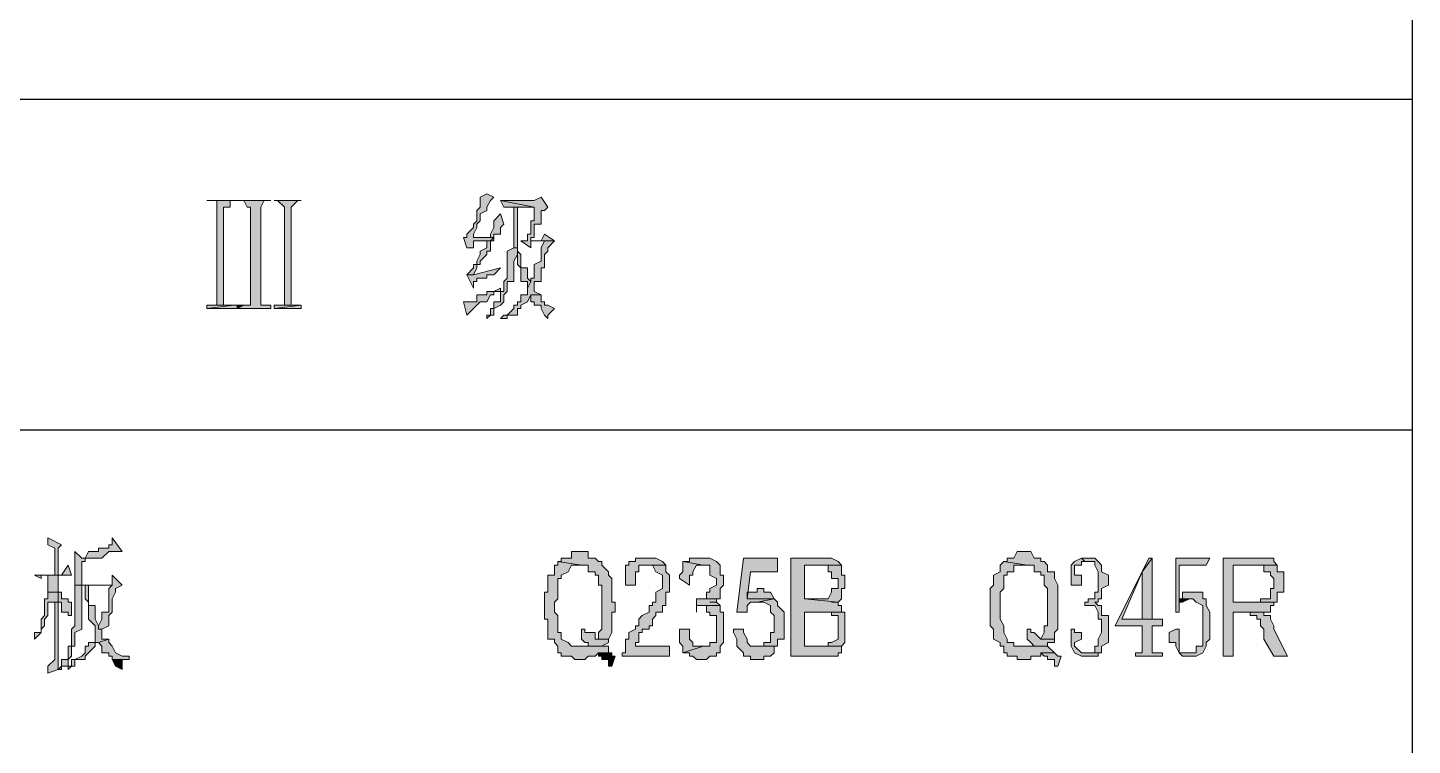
# Model space of a CAD drawing. Header units: millimetres. Extents: x 20 to 821, y 1 to 1134.
# Drawn here: x 747.4 to 821.2, y 866.2 to 904.5 of the extents above; entities that cross this region are included whole.
import ezdxf

# ---------------------------------------------------------------- set-up
doc = ezdxf.new("R2010")
doc.units = ezdxf.units.MM
doc.layers.add('1', color=7, linetype='Continuous')

msp = doc.modelspace()

# ---------------------------------------------------------------- hatches: boundary and pattern name
h = msp.add_hatch(color=0)
h.dxf.hatch_style = 2
h.paths.add_polyline_path([(758.52, 895.281732), (756.9, 895.281732), (757.08, 895.281732), (757.44, 895.281732), (757.44, 894.921732), (757.44, 889.701732), (757.08, 889.701732), (758.34, 889.701732), (758.16, 889.701732), (757.8, 889.701732), (757.8, 889.881732), (757.8, 894.921732), (758.16, 894.921732), (758.16, 895.281732), (758.34, 895.281732)])
h = msp.add_hatch(color=0)
h.dxf.hatch_style = 2
h.paths.add_polyline_path([(760.32, 895.281732), (758.52, 895.281732), (758.88, 895.281732), (759.06, 894.921732), (759.24, 894.921732), (759.24, 894.741732), (759.24, 889.701732), (759.06, 889.701732), (758.88, 889.701732), (758.52, 889.521732), (760.32, 889.521732), (760.32, 889.701732), (759.78, 889.701732), (759.78, 889.881732), (759.78, 894.741732), (759.78, 894.921732), (759.96, 895.281732)])
h = msp.add_hatch(color=0)
h.dxf.hatch_style = 2
h.paths.add_polyline_path([(761.94, 895.281732), (760.5, 895.281732), (760.68, 895.281732), (761.04, 894.921732), (761.04, 889.701732), (760.68, 889.701732), (760.5, 889.701732), (761.94, 889.701732), (761.4, 889.701732), (761.4, 889.881732), (761.4, 894.921732), (761.76, 895.281732)])
h = msp.add_hatch(color=0)
h.dxf.hatch_style = 2
h.paths.add_polyline_path([(771.84, 895.641732), (771.48, 895.461732), (771.48, 894.921732), (771.3, 894.741732), (771.3, 894.201732), (771.12, 894.021732), (771.12, 893.841732), (770.76, 893.481732), (770.76, 893.301732), (770.58, 893.301732), (770.76, 892.761732), (771.12, 892.761732), (771.12, 893.121732), (771.3, 893.121732), (771.48, 893.121732), (772.02, 893.121732), (772.2, 893.301732), (771.12, 893.301732), (771.12, 893.481732), (771.3, 893.841732), (771.3, 894.021732), (771.48, 894.201732), (771.48, 894.561732), (771.84, 894.741732), (771.84, 894.921732), (772.02, 895.281732), (772.2, 895.461732)])
h = msp.add_hatch(color=0)
h.dxf.hatch_style = 2
h.paths.add_polyline_path([(774.72, 895.461732), (774.36, 895.281732), (772.56, 895.281732), (774.36, 894.921732), (774.36, 894.201732), (774.18, 894.201732), (774.18, 893.481732), (774, 893.481732), (774, 893.121732), (773.64, 893.121732), (774.18, 892.761732), (774.18, 893.121732), (774.9, 893.121732), (775.44, 893.121732), (774.18, 893.121732), (774.18, 893.301732), (774.36, 893.301732), (774.36, 893.481732), (774.36, 893.841732), (774.36, 894.021732), (774.72, 894.021732), (774.72, 894.741732), (774.9, 894.741732), (775.08, 894.921732)])
h = msp.add_hatch(color=0)
h.dxf.hatch_style = 2
h.paths.add_polyline_path([(772.56, 895.281732), (772.74, 894.921732), (774.36, 894.921732)])
h = msp.add_hatch(color=0)
h.dxf.hatch_style = 2
h.paths.add_polyline_path([(772.56, 894.561732), (772.2, 894.201732), (772.2, 893.841732), (772.02, 893.481732), (772.02, 893.301732), (771.12, 893.301732), (772.2, 893.301732), (772.2, 893.481732), (772.56, 893.481732), (772.56, 893.841732), (772.74, 894.021732)])
h = msp.add_hatch(color=0)
h.dxf.hatch_style = 2
h.paths.add_polyline_path([(773.46, 894.921732), (773.28, 894.921732), (773.28, 894.741732), (773.28, 892.761732), (773.46, 892.761732), (773.46, 891.861732), (773.64, 891.681732), (773.64, 890.961732), (774, 890.961732), (774, 890.601732), (774.18, 890.961732), (774, 891.141732), (774, 891.681732), (773.64, 891.681732), (773.64, 892.401732), (773.46, 892.581732)])
h = msp.add_hatch(color=0)
h.dxf.hatch_style = 2
h.paths.add_polyline_path([(772.2, 893.301732), (772.02, 893.121732), (771.84, 893.121732), (771.84, 892.761732), (771.48, 892.581732), (771.48, 892.401732), (771.3, 892.041732), (771.3, 891.861732), (771.12, 891.861732), (771.12, 891.681732), (770.76, 891.321732), (771.12, 891.321732), (771.3, 891.681732), (771.3, 891.861732), (771.48, 891.861732), (771.48, 892.041732), (771.84, 892.401732), (771.84, 892.581732), (772.02, 892.581732), (772.02, 892.761732), (772.02, 893.121732), (772.2, 893.121732)])
h = msp.add_hatch(color=0)
h.dxf.hatch_style = 2
h.paths.add_polyline_path([(775.44, 893.121732), (774.9, 893.121732), (774.72, 892.761732), (774.72, 892.041732), (774.36, 891.861732), (774.36, 891.141732), (774.18, 891.141732), (774.18, 890.961732), (774, 890.601732), (774, 890.241732), (773.64, 890.241732), (773.64, 889.881732), (773.46, 889.881732), (773.46, 889.701732), (773.28, 889.701732), (773.28, 889.521732), (772.92, 889.161732), (772.74, 889.161732), (772.56, 888.981732), (772.92, 888.981732), (772.92, 889.161732), (773.46, 889.161732), (773.46, 889.521732), (773.64, 889.521732), (773.64, 889.701732), (774, 889.881732), (774.18, 890.241732), (774.72, 890.241732), (774.36, 890.421732), (774.36, 890.961732), (774.72, 890.961732), (774.72, 891.681732), (774.9, 891.681732), (774.9, 892.401732), (775.08, 892.581732), (775.08, 892.761732)])
h = msp.add_hatch(color=0)
h.dxf.hatch_style = 2
h.paths.add_polyline_path([(774.9, 893.481732), (774.72, 893.121732), (774.18, 893.121732), (775.44, 893.121732)])
h = msp.add_hatch(color=0)
h.dxf.hatch_style = 2
h.paths.add_polyline_path([(773.28, 892.761732), (772.92, 892.581732), (772.92, 891.141732), (772.74, 890.961732), (772.74, 890.421732), (772.56, 890.421732), (772.56, 889.881732), (772.2, 889.881732), (772.2, 889.521732), (772.02, 889.521732), (772.02, 889.161732), (771.84, 889.161732), (771.84, 888.981732), (772.02, 889.161732), (772.2, 889.161732), (772.2, 889.521732), (772.56, 889.701732), (772.74, 889.881732), (772.74, 890.241732), (772.92, 890.421732), (772.92, 890.961732), (773.28, 890.961732), (773.28, 892.041732), (773.46, 892.401732), (773.46, 892.761732)])
h = msp.add_hatch(color=0)
h.dxf.hatch_style = 2
h.paths.add_polyline_path([(772.56, 891.681732), (771.12, 891.321732), (770.76, 891.321732), (771.12, 890.601732), (771.12, 890.961732), (771.3, 890.961732), (771.3, 891.141732), (771.48, 891.141732), (771.84, 891.141732), (771.84, 891.321732), (772.2, 891.321732)])
h = msp.add_hatch(color=0)
h.dxf.hatch_style = 2
h.paths.add_polyline_path([(772.56, 890.601732), (772.2, 890.421732), (771.84, 890.421732), (771.84, 890.241732), (771.3, 890.241732), (771.3, 889.881732), (770.58, 889.881732), (770.76, 889.161732), (771.12, 889.521732), (771.3, 889.701732), (771.48, 889.881732), (771.84, 889.881732), (772.02, 890.241732), (772.2, 890.241732), (772.2, 890.421732), (772.56, 890.421732)])
h = msp.add_hatch(color=0)
h.dxf.hatch_style = 2
h.paths.add_polyline_path([(774.72, 890.241732), (774.18, 890.241732), (774.18, 889.881732), (774.36, 889.881732), (774.36, 889.701732), (774.72, 889.701732), (774.72, 889.521732), (774.9, 889.161732), (775.08, 888.981732), (775.08, 889.161732), (775.44, 889.521732), (775.08, 889.701732), (774.9, 889.701732), (774.9, 889.881732), (774.72, 889.881732)])
h = msp.add_hatch(color=0)
h.dxf.hatch_style = 2
h.paths.add_polyline_path([(756.9, 889.701732), (756.9, 889.521732), (758.34, 889.701732)])
h = msp.add_hatch(color=0)
h.dxf.hatch_style = 2
h.paths.add_polyline_path([(758.52, 889.701732), (758.34, 889.701732), (756.9, 889.521732), (758.52, 889.521732)])
h = msp.add_hatch(color=0)
h.dxf.hatch_style = 2
h.paths.add_polyline_path([(758.52, 889.701732), (758.52, 889.521732), (758.88, 889.701732)])
h = msp.add_hatch(color=0)
h.dxf.hatch_style = 2
h.paths.add_polyline_path([(761.94, 889.701732), (760.5, 889.521732), (761.94, 889.521732)])
h = msp.add_hatch(color=0)
h.dxf.hatch_style = 2
h.paths.add_polyline_path([(760.5, 889.701732), (760.5, 889.521732), (761.94, 889.701732)])
h = msp.add_hatch(color=0)
h.dxf.hatch_style = 2
h.paths.add_polyline_path([(748.44, 877.281732), (748.44, 876.921732), (748.8, 876.741732), (748.8, 875.301732), (748.98, 875.301732), (748.98, 876.741732), (749.16, 876.921732)])
h = msp.add_hatch(color=0)
h.dxf.hatch_style = 2
h.paths.add_polyline_path([(751.86, 877.281732), (751.86, 876.921732), (751.68, 876.921732), (751.68, 876.741732), (751.32, 876.741732), (751.14, 876.741732), (751.14, 876.561732), (750.6, 876.561732), (750.42, 876.201732), (750.24, 876.201732), (750.96, 876.201732), (751.32, 876.201732), (751.68, 876.561732), (752.4, 876.561732)])
h = msp.add_hatch(color=0)
h.dxf.hatch_style = 2
h.paths.add_polyline_path([(749.88, 876.561732), (749.88, 874.761732), (750.24, 874.761732), (750.24, 876.021732), (750.42, 876.021732), (750.42, 876.201732), (750.6, 876.201732), (750.96, 876.201732), (750.24, 876.201732)])
h = msp.add_hatch(color=0)
h.dxf.hatch_style = 2
h.paths.add_polyline_path([(775.62, 876.021732), (775.62, 875.841732), (775.44, 875.841732), (775.44, 875.301732), (775.08, 875.301732), (775.08, 874.401732), (774.9, 874.401732), (774.9, 872.961732), (775.08, 872.961732), (775.08, 872.241732), (775.08, 871.881732), (775.44, 871.881732), (775.44, 871.701732), (775.62, 871.521732), (775.62, 871.161732), (775.8, 871.161732), (775.8, 870.981732), (776.16, 870.981732), (776.34, 870.981732), (776.52, 870.801732), (777.06, 870.801732), (777.24, 870.981732), (777.6, 870.981732), (777.78, 871.161732), (778.5, 871.161732), (778.32, 871.161732), (778.32, 871.521732), (776.88, 871.521732), (776.34, 871.521732), (776.16, 871.701732), (775.8, 871.881732), (775.8, 872.241732), (775.62, 872.241732), (775.62, 873.141732), (775.44, 873.321732), (775.44, 873.861732), (775.62, 874.041732), (775.62, 875.121732), (775.8, 875.121732), (775.8, 875.301732), (776.16, 875.481732), (776.34, 875.841732), (776.88, 875.841732)])
h = msp.add_hatch(color=0)
h.dxf.hatch_style = 2
h.paths.add_polyline_path([(776.88, 876.561732), (776.34, 876.561732), (776.34, 876.201732), (775.8, 876.201732), (775.8, 876.021732), (775.62, 876.021732), (776.88, 875.841732), (777.24, 875.841732), (777.24, 875.481732), (777.6, 875.481732), (777.6, 875.301732), (777.78, 875.301732), (777.78, 875.121732), (777.78, 874.761732), (777.96, 874.761732), (777.96, 872.421732), (777.78, 872.241732), (777.78, 871.881732), (777.6, 871.881732), (778.32, 871.881732), (778.5, 872.241732), (778.5, 873.321732), (778.68, 873.321732), (778.68, 873.861732), (778.5, 873.861732), (778.5, 875.121732), (778.32, 875.301732), (778.32, 875.481732), (777.96, 875.841732), (777.96, 876.021732), (777.78, 876.021732), (777.6, 876.201732), (777.24, 876.201732), (777.24, 876.561732)])
h = msp.add_hatch(color=0)
h.dxf.hatch_style = 2
h.paths.add_polyline_path([(780.48, 876.201732), (779.76, 876.201732), (779.76, 876.021732), (779.4, 876.021732), (779.4, 875.841732), (779.22, 875.841732), (779.22, 875.481732), (779.22, 874.761732), (779.76, 874.761732), (779.76, 875.481732), (779.94, 875.481732), (779.94, 875.841732), (781.38, 875.841732), (781.2, 876.021732), (780.84, 876.201732)])
h = msp.add_hatch(color=0)
h.dxf.hatch_style = 2
h.paths.add_polyline_path([(782.28, 876.021732), (782.28, 875.481732), (782.1, 875.301732), (782.1, 875.121732), (782.64, 874.761732), (782.64, 875.301732), (782.82, 875.301732), (782.82, 875.481732), (783, 875.841732), (783.36, 875.841732)])
h = msp.add_hatch(color=0)
h.dxf.hatch_style = 2
h.paths.add_polyline_path([(783.36, 876.201732), (782.64, 876.201732), (782.64, 876.021732), (782.28, 876.021732), (783.36, 875.841732), (783.72, 875.841732), (783.72, 875.481732), (783.72, 875.301732), (784.08, 875.121732), (784.08, 874.761732), (783.72, 874.581732), (783.72, 874.401732), (783.54, 874.401732), (783.54, 874.041732), (783.36, 874.041732), (783, 874.041732), (784.08, 874.041732), (784.26, 874.041732), (784.26, 874.401732), (784.26, 874.581732), (784.44, 874.761732), (784.44, 875.301732), (784.26, 875.301732), (784.26, 875.841732), (784.08, 876.021732), (783.72, 876.201732)])
h = msp.add_hatch(color=0)
h.dxf.hatch_style = 2
h.paths.add_polyline_path([(787.32, 876.201732), (785.52, 876.201732), (785.16, 873.321732), (785.7, 873.321732), (785.7, 873.681732), (785.88, 873.861732), (786.24, 873.861732), (787.14, 874.041732), (785.7, 874.041732), (785.88, 875.481732), (787.32, 875.481732)])
h = msp.add_hatch(color=0)
h.dxf.hatch_style = 2
h.paths.add_polyline_path([(789.48, 876.201732), (788.04, 876.201732), (788.04, 870.981732), (790.56, 870.981732), (790.56, 871.161732), (790.74, 871.161732), (790.74, 871.521732), (788.76, 871.521732), (788.76, 873.321732), (790.74, 873.321732), (790.74, 873.681732), (790.56, 873.681732), (790.56, 873.861732), (790.2, 873.861732), (790.56, 873.861732), (788.76, 874.041732), (788.76, 875.841732), (789.48, 875.841732), (790.74, 875.841732), (790.56, 876.021732), (790.2, 876.201732)])
h = msp.add_hatch(color=0)
h.dxf.hatch_style = 2
h.paths.add_polyline_path([(799.38, 876.021732), (799.2, 875.841732), (799.2, 875.481732), (798.84, 875.301732), (798.84, 874.761732), (798.66, 874.581732), (798.66, 872.601732), (798.84, 872.421732), (798.84, 872.241732), (798.84, 871.881732), (799.2, 871.701732), (799.2, 871.521732), (799.38, 871.521732), (799.38, 871.161732), (799.56, 871.161732), (799.56, 870.981732), (799.92, 870.981732), (800.1, 870.981732), (800.1, 870.801732), (800.82, 870.801732), (800.82, 870.981732), (801.36, 870.981732), (801.36, 871.161732), (802.08, 871.161732), (801.72, 871.521732), (799.92, 871.521732), (799.92, 871.701732), (799.56, 871.701732), (799.56, 871.881732), (799.38, 872.241732), (799.38, 872.601732), (799.2, 872.961732), (799.2, 874.401732), (799.38, 874.581732), (799.38, 875.301732), (799.56, 875.301732), (799.56, 875.481732), (799.92, 875.481732), (799.92, 875.841732), (800.1, 875.841732), (800.64, 875.841732)])
h = msp.add_hatch(color=0)
h.dxf.hatch_style = 2
h.paths.add_polyline_path([(800.64, 876.561732), (800.1, 876.561732), (799.92, 876.201732), (799.56, 876.201732), (799.56, 876.021732), (799.38, 876.021732), (800.64, 875.841732), (801, 875.841732), (801, 875.481732), (801.36, 875.481732), (801.36, 875.301732), (801.54, 875.301732), (801.54, 875.121732), (801.54, 874.761732), (801.72, 874.581732), (801.72, 872.601732), (801.54, 872.601732), (801.54, 872.241732), (801.36, 871.881732), (802.08, 871.881732), (802.08, 872.241732), (802.26, 872.421732), (802.26, 874.761732), (802.08, 875.121732), (802.08, 875.481732), (801.72, 875.481732), (801.72, 875.841732), (801.54, 876.021732), (801.36, 876.021732), (801.36, 876.201732), (801, 876.201732), (800.82, 876.561732)])
h = msp.add_hatch(color=0)
h.dxf.hatch_style = 2
h.paths.add_polyline_path([(803.52, 876.201732), (803.16, 876.021732), (802.98, 875.841732), (802.98, 874.761732), (803.16, 874.761732), (803.52, 874.761732), (803.52, 875.121732), (803.52, 875.301732), (803.16, 875.301732), (803.16, 875.841732), (803.52, 875.841732), (803.52, 876.021732), (803.7, 876.021732)])
h = msp.add_hatch(color=0)
h.dxf.hatch_style = 2
h.paths.add_polyline_path([(803.88, 876.201732), (803.52, 876.201732), (803.7, 876.021732), (804.24, 876.021732), (804.24, 875.841732), (804.42, 875.481732), (804.42, 874.401732), (804.24, 874.401732), (804.24, 874.041732), (803.88, 874.041732), (803.88, 873.861732), (803.7, 873.861732), (803.7, 873.681732), (804.24, 873.681732), (804.42, 873.321732), (804.42, 872.961732), (804.6, 872.961732), (804.6, 872.241732), (804.42, 871.881732), (804.42, 871.521732), (804.24, 871.521732), (804.24, 871.161732), (803.88, 871.161732), (803.7, 871.161732), (804.42, 871.161732), (804.6, 871.161732), (804.6, 871.521732), (804.96, 871.701732), (804.96, 873.141732), (804.6, 873.141732), (804.6, 873.681732), (804.42, 873.681732), (804.24, 873.861732), (804.42, 873.861732), (804.42, 874.041732), (804.6, 874.041732), (804.6, 874.401732), (804.6, 874.581732), (804.96, 874.761732), (804.96, 875.301732), (804.6, 875.481732), (804.6, 875.841732), (804.42, 876.021732), (804.24, 876.201732)])
h = msp.add_hatch(color=0)
h.dxf.hatch_style = 2
h.paths.add_polyline_path([(807.3, 876.201732), (807.12, 876.201732), (805.32, 872.601732), (806.76, 872.601732), (806.76, 871.701732), (806.76, 871.161732), (806.58, 871.161732), (806.4, 871.161732), (806.4, 870.981732), (807.84, 870.981732), (807.84, 871.161732), (807.3, 871.161732), (807.3, 871.521732), (807.3, 872.601732), (807.84, 872.601732), (807.84, 872.961732), (807.3, 872.961732), (805.68, 872.961732), (806.76, 875.481732)])
h = msp.add_hatch(color=0)
h.dxf.hatch_style = 2
h.paths.add_polyline_path([(807.3, 876.201732), (806.76, 875.481732), (806.76, 872.961732), (805.68, 872.961732), (807.3, 872.961732)])
h = msp.add_hatch(color=0)
h.dxf.hatch_style = 2
h.paths.add_polyline_path([(810.36, 876.201732), (808.56, 876.201732), (808.56, 873.321732), (808.74, 873.321732), (808.74, 873.681732), (808.74, 875.841732), (810.18, 875.841732)])
h = msp.add_hatch(color=0)
h.dxf.hatch_style = 2
h.paths.add_polyline_path([(812.88, 876.201732), (811.08, 876.201732), (811.08, 870.981732), (811.62, 870.981732), (811.62, 873.321732), (813.6, 873.321732), (813.6, 873.681732), (813.78, 873.681732), (813.78, 873.861732), (813.96, 873.861732), (811.62, 873.861732), (811.62, 875.841732), (812.88, 875.841732), (813.96, 875.841732), (813.78, 876.021732), (813.78, 876.201732), (813.6, 876.201732), (813.24, 876.201732)])
h = msp.add_hatch(color=0)
h.dxf.hatch_style = 2
h.paths.add_polyline_path([(749.52, 875.841732), (749.16, 875.301732), (747.72, 875.301732), (748.08, 875.121732), (748.08, 875.301732), (748.44, 875.301732), (749.7, 875.301732)])
h = msp.add_hatch(color=0)
h.dxf.hatch_style = 2
h.paths.add_polyline_path([(748.98, 875.301732), (748.44, 875.301732), (748.44, 875.121732), (748.44, 874.401732), (748.98, 874.401732), (748.98, 873.861732), (749.16, 873.861732), (749.16, 873.321732), (749.52, 873.321732), (749.52, 873.141732), (749.7, 873.141732), (749.7, 873.861732), (749.52, 873.861732), (749.52, 874.041732), (749.16, 874.041732), (749.16, 874.401732), (748.98, 874.401732)])
h = msp.add_hatch(color=0)
h.dxf.hatch_style = 2
h.paths.add_polyline_path([(751.86, 875.301732), (751.86, 874.761732), (750.24, 874.761732), (749.88, 874.761732), (751.86, 874.761732), (751.68, 874.581732), (751.68, 873.321732), (751.32, 873.321732), (751.32, 872.961732), (751.14, 872.601732), (751.14, 872.421732), (751.32, 872.421732), (751.68, 872.601732), (751.68, 873.141732), (751.86, 873.321732), (751.86, 874.041732), (752.04, 874.401732), (752.04, 874.581732), (752.4, 874.761732)])
h = msp.add_hatch(color=0)
h.dxf.hatch_style = 2
h.paths.add_polyline_path([(781.38, 875.841732), (780.48, 875.841732), (780.66, 875.841732), (780.84, 875.481732), (781.2, 875.301732), (781.2, 874.581732), (780.84, 874.401732), (780.84, 873.861732), (780.66, 873.861732), (780.66, 873.681732), (780.48, 873.681732), (780.48, 873.321732), (780.12, 873.141732), (779.94, 872.961732), (779.94, 872.601732), (779.76, 872.601732), (779.76, 872.421732), (779.4, 872.241732), (779.4, 871.881732), (779.22, 871.881732), (779.22, 871.161732), (779.04, 871.161732), (779.04, 870.981732), (781.56, 870.981732), (781.56, 871.521732), (779.76, 871.521732), (779.76, 871.701732), (779.94, 871.701732), (779.94, 872.241732), (780.12, 872.241732), (780.12, 872.421732), (780.48, 872.421732), (780.48, 872.601732), (780.66, 872.601732), (780.66, 872.961732), (780.84, 873.141732), (780.84, 873.321732), (781.2, 873.321732), (781.2, 873.681732), (781.38, 873.681732), (781.38, 874.401732), (781.56, 874.401732), (781.56, 875.301732), (781.38, 875.481732)])
h = msp.add_hatch(color=0)
h.dxf.hatch_style = 2
h.paths.add_polyline_path([(790.74, 875.841732), (789.48, 875.841732), (789.84, 875.841732), (790.02, 875.841732), (790.02, 875.481732), (790.2, 875.481732), (790.2, 875.301732), (790.2, 875.121732), (790.56, 875.121732), (790.56, 874.581732), (790.2, 874.581732), (790.2, 874.401732), (790.02, 874.041732), (789.84, 874.041732), (789.48, 874.041732), (788.76, 874.041732), (790.56, 873.861732), (790.74, 874.041732), (790.74, 874.581732), (790.92, 874.581732), (790.92, 875.301732), (790.74, 875.301732)])
h = msp.add_hatch(color=0)
h.dxf.hatch_style = 2
h.paths.add_polyline_path([(813.96, 875.841732), (812.88, 875.841732), (813.06, 875.841732), (813.24, 875.841732), (813.24, 875.481732), (813.6, 875.481732), (813.6, 875.301732), (813.78, 875.121732), (813.78, 874.581732), (813.6, 874.581732), (813.6, 874.041732), (813.24, 874.041732), (813.06, 874.041732), (813.06, 873.861732), (812.88, 873.861732), (811.62, 873.861732), (813.96, 873.861732), (813.96, 874.041732), (813.96, 874.401732), (814.32, 874.401732), (814.32, 875.481732), (813.96, 875.481732)])
h = msp.add_hatch(color=0)
h.dxf.hatch_style = 2
h.paths.add_polyline_path([(749.88, 874.761732), (749.88, 872.601732), (749.7, 872.421732), (749.7, 871.521732), (749.52, 871.521732), (749.52, 870.981732), (749.52, 870.801732), (749.16, 870.801732), (749.16, 870.441732), (748.98, 870.261732), (749.16, 870.261732), (749.16, 870.441732), (749.52, 870.441732), (749.52, 870.801732), (749.7, 870.981732), (749.7, 871.521732), (749.88, 871.521732), (749.88, 872.241732), (750.24, 872.421732), (750.24, 874.761732), (750.42, 874.761732), (751.86, 874.761732)])
h = msp.add_hatch(color=0)
h.dxf.hatch_style = 2
h.paths.add_polyline_path([(750.6, 874.761732), (750.42, 874.761732), (750.42, 874.581732), (750.42, 874.041732), (750.6, 873.861732), (750.6, 872.961732), (750.96, 872.601732), (750.96, 871.701732), (750.6, 871.701732), (750.6, 871.521732), (750.42, 871.521732), (750.42, 871.161732), (750.24, 870.981732), (749.88, 870.801732), (749.7, 870.801732), (749.7, 870.441732), (749.52, 870.441732), (749.52, 870.261732), (749.7, 870.441732), (749.88, 870.441732), (749.88, 870.801732), (750.42, 870.801732), (750.42, 870.981732), (750.6, 871.161732), (750.96, 871.521732), (750.96, 871.701732), (751.14, 871.701732), (751.68, 871.881732), (751.32, 871.881732), (751.32, 872.241732), (751.32, 872.421732), (751.14, 872.421732), (751.14, 872.601732), (750.96, 872.961732), (750.96, 873.681732), (750.6, 873.681732)])
h = msp.add_hatch(color=0)
h.dxf.hatch_style = 2
h.paths.add_polyline_path([(786.42, 874.581732), (786.24, 874.581732), (786.24, 874.401732), (785.7, 874.401732), (785.7, 874.041732), (787.14, 874.041732), (786.96, 874.401732), (786.6, 874.401732), (786.6, 874.581732)])
h = msp.add_hatch(color=0)
h.dxf.hatch_style = 2
h.paths.add_polyline_path([(748.44, 874.401732), (748.44, 874.041732), (748.26, 874.041732), (748.26, 873.141732), (748.08, 872.961732), (748.08, 872.241732), (747.72, 872.241732), (747.72, 871.881732), (748.08, 872.241732), (748.08, 872.421732), (748.26, 872.601732), (748.26, 872.961732), (748.44, 873.141732), (748.44, 873.861732), (748.8, 873.861732), (748.98, 873.861732), (748.98, 874.041732), (748.98, 874.401732)])
h = msp.add_hatch(color=0)
h.dxf.hatch_style = 2
h.paths.add_polyline_path([(748.98, 873.861732), (748.8, 873.861732), (748.8, 873.681732), (748.8, 870.801732), (748.44, 870.441732), (748.44, 870.081732), (748.98, 870.261732)])
h = msp.add_hatch(color=0)
h.dxf.hatch_style = 2
h.paths.add_polyline_path([(783, 874.041732), (783, 873.321732), (783, 873.681732), (784.26, 873.681732), (784.08, 873.861732), (783.72, 873.861732), (784.08, 873.861732), (784.08, 874.041732)])
h = msp.add_hatch(color=0)
h.dxf.hatch_style = 2
h.paths.add_polyline_path([(787.14, 874.041732), (786.24, 873.861732), (786.6, 873.861732), (786.96, 873.681732), (786.96, 873.321732), (787.14, 873.141732), (787.14, 872.241732), (786.96, 872.241732), (786.96, 871.701732), (786.6, 871.701732), (786.6, 871.521732), (786.42, 871.521732), (786.24, 871.521732), (787.14, 871.521732), (787.32, 871.521732), (787.32, 871.701732), (787.32, 871.881732), (787.68, 871.881732), (787.68, 873.321732), (787.32, 873.681732), (787.32, 873.861732)])
h = msp.add_hatch(color=0)
h.dxf.hatch_style = 2
h.paths.add_polyline_path([(809.46, 874.401732), (808.92, 874.401732), (808.92, 874.041732), (809.46, 874.041732), (809.64, 873.861732), (810, 873.681732), (810, 871.701732), (810, 871.521732), (809.64, 871.521732), (809.64, 871.161732), (809.46, 871.161732), (808.74, 871.161732), (808.92, 870.981732), (809.64, 870.981732), (810, 871.161732), (810.18, 871.521732), (810.18, 871.701732), (810.36, 871.881732), (810.36, 873.321732), (810.18, 873.681732), (810.18, 874.041732), (810, 874.041732), (810, 874.401732), (809.64, 874.401732)])
h = msp.add_hatch(color=0)
h.dxf.hatch_style = 2
h.paths.add_polyline_path([(808.92, 874.041732), (808.74, 874.041732), (808.74, 873.861732), (808.74, 873.681732), (808.74, 873.861732), (808.92, 873.861732), (809.28, 874.041732), (809.46, 874.041732)])
h = msp.add_hatch(color=0)
h.dxf.hatch_style = 2
h.paths.add_polyline_path([(784.26, 873.681732), (783.36, 873.681732), (783.54, 873.681732), (783.54, 873.321732), (783.72, 873.321732), (783.72, 873.141732), (784.08, 873.141732), (784.08, 871.701732), (783.72, 871.701732), (783.72, 871.521732), (783.54, 871.521732), (783.36, 871.521732), (782.28, 871.161732), (782.64, 871.161732), (782.64, 870.981732), (782.82, 870.981732), (783, 870.801732), (783.54, 870.801732), (783.72, 870.981732), (784.08, 870.981732), (784.08, 871.161732), (784.26, 871.161732), (784.26, 871.521732), (784.44, 871.701732), (784.44, 873.321732), (784.26, 873.321732)])
h = msp.add_hatch(color=0)
h.dxf.hatch_style = 2
h.paths.add_polyline_path([(790.74, 873.321732), (789.48, 873.321732), (789.84, 873.321732), (790.2, 873.321732), (790.2, 873.141732), (790.56, 873.141732), (790.56, 872.961732), (790.56, 871.881732), (790.2, 871.701732), (790.02, 871.701732), (790.02, 871.521732), (789.84, 871.521732), (788.76, 871.521732), (790.74, 871.521732), (790.92, 871.701732), (790.92, 873.321732)])
h = msp.add_hatch(color=0)
h.dxf.hatch_style = 2
h.paths.add_polyline_path([(813.06, 873.321732), (812.34, 873.321732), (812.52, 873.321732), (812.52, 873.141732), (812.88, 873.141732), (812.88, 872.961732), (813.06, 872.961732), (813.06, 872.601732), (813.24, 872.421732), (813.24, 871.881732), (813.78, 870.981732), (814.5, 870.981732), (813.78, 872.421732), (813.78, 872.601732), (813.6, 872.961732), (813.6, 873.141732), (813.24, 873.141732), (813.24, 873.321732)])
h = msp.add_hatch(color=0)
h.dxf.hatch_style = 2
h.paths.add_polyline_path([(776.88, 872.421732), (776.88, 871.881732), (777.06, 871.701732), (777.24, 871.701732), (777.24, 871.521732), (776.88, 871.521732), (778.32, 871.521732), (777.96, 871.521732), (778.32, 871.701732), (778.32, 871.881732), (777.6, 871.881732), (777.6, 872.241732), (777.24, 872.241732), (777.06, 872.241732), (777.06, 872.421732)])
h = msp.add_hatch(color=0)
h.dxf.hatch_style = 2
h.paths.add_polyline_path([(782.64, 872.421732), (782.1, 872.421732), (782.1, 872.241732), (782.1, 871.701732), (782.28, 871.521732), (782.28, 871.161732), (783.36, 871.521732), (782.82, 871.521732), (782.82, 871.701732), (782.64, 871.881732)])
h = msp.add_hatch(color=0)
h.dxf.hatch_style = 2
h.paths.add_polyline_path([(785.52, 872.421732), (784.98, 872.421732), (784.98, 872.241732), (785.16, 871.881732), (785.16, 871.521732), (785.52, 871.161732), (785.52, 870.981732), (785.7, 870.981732), (785.88, 870.981732), (785.88, 870.801732), (786.6, 870.801732), (786.6, 870.981732), (786.96, 870.981732), (787.14, 871.161732), (787.14, 871.521732), (786.24, 871.521732), (785.88, 871.521732), (785.7, 871.701732), (785.7, 871.881732), (785.52, 872.241732)])
h = msp.add_hatch(color=0)
h.dxf.hatch_style = 2
h.paths.add_polyline_path([(800.64, 872.421732), (800.64, 871.881732), (800.82, 871.701732), (801, 871.521732), (800.64, 871.521732), (801.72, 871.521732), (801.72, 871.701732), (802.08, 871.701732), (802.08, 871.881732), (801.36, 871.881732), (801, 872.241732), (800.82, 872.241732), (800.82, 872.421732)])
h = msp.add_hatch(color=0)
h.dxf.hatch_style = 2
h.paths.add_polyline_path([(803.16, 872.421732), (802.98, 872.421732), (802.98, 872.241732), (802.98, 871.521732), (803.16, 871.161732), (803.52, 870.981732), (804.42, 870.981732), (804.42, 871.161732), (803.7, 871.161732), (803.52, 871.161732), (803.16, 871.521732), (803.16, 871.701732), (803.52, 871.881732), (803.52, 872.241732), (803.16, 872.241732)])
h = msp.add_hatch(color=0)
h.dxf.hatch_style = 2
h.paths.add_polyline_path([(808.56, 872.421732), (808.2, 872.241732), (808.2, 871.701732), (808.56, 871.701732), (808.56, 871.521732), (808.74, 871.161732), (809.28, 871.161732), (808.92, 871.161732), (808.74, 871.161732), (808.74, 871.521732), (808.74, 871.881732), (808.74, 872.421732)])
h = msp.add_hatch(color=0)
h.dxf.hatch_style = 2
h.paths.add_polyline_path([(751.68, 871.881732), (751.14, 871.701732), (751.32, 871.521732), (751.32, 871.161732), (751.68, 871.161732), (751.68, 870.981732), (751.86, 870.981732), (751.86, 870.801732), (752.58, 870.801732), (752.76, 870.801732), (752.76, 870.981732), (752.4, 870.981732), (752.04, 871.161732), (751.86, 871.521732), (751.68, 871.701732)])
h = msp.add_hatch(color=0)
h.dxf.hatch_style = 2
h.paths.add_polyline_path([(778.5, 871.161732), (777.78, 871.161732), (777.78, 870.981732), (777.96, 870.981732), (777.96, 870.801732), (778.32, 870.801732), (778.32, 870.441732), (778.5, 870.441732), (778.68, 870.981732), (778.5, 870.981732)])
h = msp.add_hatch(color=0)
h.dxf.hatch_style = 2
h.paths.add_polyline_path([(802.08, 871.161732), (801.36, 871.161732), (801.54, 870.981732), (801.72, 870.981732), (801.72, 870.801732), (802.08, 870.801732), (802.08, 870.441732), (802.26, 870.441732), (802.44, 870.981732), (802.26, 870.981732)])
h = msp.add_hatch(color=0)
h.dxf.hatch_style = 2
h.paths.add_polyline_path([(751.86, 870.801732), (752.04, 870.441732), (752.4, 870.261732), (752.4, 870.801732), (752.58, 870.801732)])

# ---------------------------------------------------------------- linework, layer by layer
at = {"layer": '1', "color": 0, "lineweight": 25}
for points in [[(20.16, 1133.601732), (821.16, 1133.601732), (821.16, 0.501732), (20.16, 0.501732), (20.16, 1133.601732)], [(607.32, 900.681732), (821.16, 900.681732)], [(557.64, 883.041732), (821.16, 883.041732)]]:
    msp.add_lwpolyline(points, dxfattribs=at)
at = {"layer": '1', "color": 0, "lineweight": 5}
for points in [[(758.52, 895.281732), (756.9, 895.281732), (757.08, 895.281732), (757.44, 895.281732), (757.44, 894.921732), (757.44, 889.701732), (757.08, 889.701732), (758.34, 889.701732), (758.16, 889.701732), (757.8, 889.701732), (757.8, 889.881732), (757.8, 894.921732), (758.16, 894.921732), (758.16, 894.921732), (758.16, 895.281732), (758.34, 895.281732), (758.52, 895.281732)], [(760.32, 895.281732), (758.52, 895.281732), (758.88, 895.281732), (759.06, 894.921732), (759.24, 894.921732), (759.24, 894.741732), (759.24, 889.701732), (759.06, 889.701732), (758.88, 889.701732), (758.52, 889.521732), (760.32, 889.521732), (760.32, 889.701732), (759.78, 889.701732), (759.78, 889.881732), (759.78, 894.741732), (759.78, 894.921732), (759.96, 895.281732), (760.32, 895.281732)], [(761.94, 895.281732), (760.5, 895.281732), (760.68, 895.281732), (761.04, 894.921732), (761.04, 889.701732), (760.68, 889.701732), (760.5, 889.701732), (761.94, 889.701732), (761.4, 889.701732), (761.4, 889.881732), (761.4, 894.921732), (761.76, 895.281732), (761.94, 895.281732)], [(771.84, 895.641732), (771.48, 895.461732), (771.48, 894.921732), (771.3, 894.741732), (771.3, 894.201732), (771.12, 894.021732), (771.12, 893.841732), (770.76, 893.481732), (770.76, 893.301732), (770.58, 893.301732), (770.76, 892.761732), (771.12, 892.761732), (771.12, 893.121732), (771.3, 893.121732), (771.48, 893.121732), (772.02, 893.121732), (772.2, 893.301732), (771.12, 893.301732), (771.12, 893.481732), (771.3, 893.841732), (771.3, 894.021732), (771.48, 894.201732), (771.48, 894.561732), (771.84, 894.741732), (771.84, 894.921732), (772.02, 895.281732), (772.2, 895.461732), (771.84, 895.641732)], [(774.72, 895.461732), (774.36, 895.281732), (772.56, 895.281732), (774.36, 894.921732), (774.36, 894.201732), (774.18, 894.201732), (774.18, 893.481732), (774, 893.481732), (774, 893.121732), (773.64, 893.121732), (774.18, 892.761732), (774.18, 893.121732), (774.9, 893.121732), (775.44, 893.121732), (774.18, 893.121732), (774.18, 893.301732), (774.36, 893.301732), (774.36, 893.481732), (774.36, 893.841732), (774.36, 894.021732), (774.72, 894.021732), (774.72, 894.741732), (774.9, 894.741732), (775.08, 894.921732), (774.72, 895.461732)], [(772.56, 895.281732), (772.74, 894.921732), (774.36, 894.921732), (772.56, 895.281732)], [(772.56, 894.561732), (772.2, 894.201732), (772.2, 893.841732), (772.02, 893.481732), (772.02, 893.301732), (771.12, 893.301732), (772.2, 893.301732), (772.2, 893.481732), (772.56, 893.481732), (772.56, 893.841732), (772.74, 894.021732), (772.56, 894.561732)], [(773.46, 894.921732), (773.28, 894.921732), (773.28, 894.741732), (773.28, 892.761732), (773.46, 892.761732), (773.46, 891.861732), (773.64, 891.681732), (773.64, 890.961732), (774, 890.961732), (774, 890.601732), (774.18, 890.961732), (774, 891.141732), (774, 891.681732), (773.64, 891.681732), (773.64, 892.401732), (773.46, 892.581732), (773.46, 894.921732)], [(772.2, 893.301732), (772.02, 893.121732), (771.84, 893.121732), (771.84, 892.761732), (771.48, 892.581732), (771.48, 892.401732), (771.3, 892.041732), (771.3, 891.861732), (771.12, 891.861732), (771.12, 891.681732), (770.76, 891.321732), (771.12, 891.321732), (771.3, 891.681732), (771.3, 891.861732), (771.48, 891.861732), (771.48, 892.041732), (771.84, 892.401732), (771.84, 892.581732), (772.02, 892.581732), (772.02, 892.761732), (772.02, 893.121732), (772.2, 893.121732), (772.2, 893.301732)], [(775.44, 893.121732), (774.9, 893.121732), (774.72, 892.761732), (774.72, 892.041732), (774.36, 891.861732), (774.36, 891.141732), (774.18, 891.141732), (774.18, 890.961732), (774, 890.601732), (774, 890.241732), (773.64, 890.241732), (773.64, 889.881732), (773.46, 889.881732), (773.46, 889.701732), (773.28, 889.701732), (773.28, 889.521732), (772.92, 889.161732), (772.74, 889.161732), (772.56, 888.981732), (772.92, 888.981732), (772.92, 889.161732), (773.46, 889.161732), (773.46, 889.521732), (773.64, 889.521732), (773.64, 889.701732), (774, 889.881732), (774.18, 890.241732), (774.72, 890.241732), (774.36, 890.421732), (774.36, 890.961732), (774.72, 890.961732), (774.72, 891.681732), (774.9, 891.681732), (774.9, 892.401732), (775.08, 892.581732), (775.08, 892.761732), (775.44, 893.121732)], [(774.9, 893.481732), (774.72, 893.121732), (774.18, 893.121732), (775.44, 893.121732), (774.9, 893.481732)], [(773.28, 892.761732), (772.92, 892.581732), (772.92, 891.141732), (772.74, 890.961732), (772.74, 890.421732), (772.56, 890.421732), (772.56, 889.881732), (772.2, 889.881732), (772.2, 889.521732), (772.02, 889.521732), (772.02, 889.161732), (771.84, 889.161732), (771.84, 888.981732), (772.02, 889.161732), (772.2, 889.161732), (772.2, 889.521732), (772.56, 889.701732), (772.74, 889.881732), (772.74, 890.241732), (772.92, 890.421732), (772.92, 890.961732), (773.28, 890.961732), (773.28, 892.041732), (773.46, 892.401732), (773.46, 892.761732), (773.28, 892.761732)], [(772.56, 891.681732), (771.12, 891.321732), (770.76, 891.321732), (771.12, 890.601732), (771.12, 890.961732), (771.3, 890.961732), (771.3, 891.141732), (771.48, 891.141732), (771.84, 891.141732), (771.84, 891.321732), (772.2, 891.321732), (772.56, 891.681732)], [(772.56, 890.601732), (772.2, 890.421732), (771.84, 890.421732), (771.84, 890.241732), (771.3, 890.241732), (771.3, 889.881732), (770.58, 889.881732), (770.76, 889.161732), (771.12, 889.521732), (771.3, 889.701732), (771.48, 889.881732), (771.84, 889.881732), (772.02, 890.241732), (772.2, 890.241732), (772.2, 890.421732), (772.56, 890.421732), (772.56, 890.601732)], [(774.72, 890.241732), (774.18, 890.241732), (774.18, 889.881732), (774.36, 889.881732), (774.36, 889.701732), (774.72, 889.701732), (774.72, 889.521732), (774.9, 889.161732), (775.08, 888.981732), (775.08, 889.161732), (775.44, 889.521732), (775.08, 889.701732), (774.9, 889.701732), (774.9, 889.881732), (774.72, 889.881732), (774.72, 890.241732)], [(756.9, 889.701732), (756.9, 889.521732), (758.34, 889.701732), (756.9, 889.701732)], [(758.52, 889.701732), (758.34, 889.701732), (756.9, 889.521732), (758.52, 889.521732), (758.52, 889.701732)], [(758.52, 889.701732), (758.52, 889.521732), (758.88, 889.701732), (758.52, 889.701732)], [(761.94, 889.701732), (760.5, 889.521732), (761.94, 889.521732), (761.94, 889.701732)], [(760.5, 889.701732), (760.5, 889.521732), (761.94, 889.701732), (760.5, 889.701732)], [(748.44, 877.281732), (748.44, 876.921732), (748.8, 876.741732), (748.8, 875.301732), (748.98, 875.301732), (748.98, 876.741732), (749.16, 876.921732), (748.44, 877.281732)], [(751.86, 877.281732), (751.86, 876.921732), (751.68, 876.921732), (751.68, 876.741732), (751.32, 876.741732), (751.14, 876.741732), (751.14, 876.561732), (750.6, 876.561732), (750.42, 876.201732), (750.24, 876.201732), (750.96, 876.201732), (751.32, 876.201732), (751.68, 876.561732), (751.68, 876.561732), (752.4, 876.561732), (751.86, 877.281732)], [(749.88, 876.561732), (749.88, 874.761732), (750.24, 874.761732), (750.24, 876.021732), (750.42, 876.021732), (750.42, 876.201732), (750.6, 876.201732), (750.96, 876.201732), (750.24, 876.201732), (749.88, 876.561732)], [(775.62, 876.021732), (775.62, 875.841732), (775.44, 875.841732), (775.44, 875.301732), (775.08, 875.301732), (775.08, 874.401732), (774.9, 874.401732), (774.9, 872.961732), (775.08, 872.961732), (775.08, 872.241732), (775.08, 872.241732), (775.08, 871.881732), (775.44, 871.881732), (775.44, 871.701732), (775.62, 871.521732), (775.62, 871.161732), (775.8, 871.161732), (775.8, 870.981732), (776.16, 870.981732), (776.34, 870.981732), (776.52, 870.801732), (777.06, 870.801732), (777.24, 870.981732), (777.6, 870.981732), (777.78, 871.161732), (778.5, 871.161732), (778.32, 871.161732), (778.32, 871.521732), (776.88, 871.521732), (776.34, 871.521732), (776.16, 871.701732), (775.8, 871.881732), (775.8, 872.241732), (775.62, 872.241732), (775.62, 873.141732), (775.44, 873.321732), (775.44, 873.861732), (775.62, 874.041732), (775.62, 875.121732), (775.8, 875.121732), (775.8, 875.301732), (776.16, 875.481732), (776.34, 875.841732), (776.88, 875.841732), (775.62, 876.021732)], [(776.88, 876.561732), (776.34, 876.561732), (776.34, 876.201732), (775.8, 876.201732), (775.8, 876.021732), (775.62, 876.021732), (776.88, 875.841732), (777.24, 875.841732), (777.24, 875.481732), (777.6, 875.481732), (777.6, 875.301732), (777.78, 875.301732), (777.78, 875.121732), (777.78, 874.761732), (777.96, 874.761732), (777.96, 872.421732), (777.78, 872.241732), (777.78, 871.881732), (777.6, 871.881732), (778.32, 871.881732), (778.5, 872.241732), (778.5, 873.321732), (778.68, 873.321732), (778.68, 873.861732), (778.5, 873.861732), (778.5, 875.121732), (778.32, 875.301732), (778.32, 875.481732), (777.96, 875.841732), (777.96, 876.021732), (777.78, 876.021732), (777.6, 876.201732), (777.24, 876.201732), (777.24, 876.561732), (776.88, 876.561732)], [(780.48, 876.201732), (779.76, 876.201732), (779.76, 876.021732), (779.4, 876.021732), (779.4, 875.841732), (779.22, 875.841732), (779.22, 875.481732), (779.22, 874.761732), (779.76, 874.761732), (779.76, 875.481732), (779.94, 875.481732), (779.94, 875.841732), (779.94, 875.841732), (781.38, 875.841732), (781.2, 876.021732), (780.84, 876.201732), (780.48, 876.201732)], [(782.28, 876.021732), (782.28, 875.481732), (782.1, 875.301732), (782.1, 875.121732), (782.64, 874.761732), (782.64, 875.301732), (782.82, 875.301732), (782.82, 875.481732), (783, 875.841732), (783.36, 875.841732), (782.28, 876.021732)], [(783.36, 876.201732), (782.64, 876.201732), (782.64, 876.021732), (782.28, 876.021732), (783.36, 875.841732), (783.72, 875.841732), (783.72, 875.481732), (783.72, 875.301732), (784.08, 875.121732), (784.08, 874.761732), (783.72, 874.581732), (783.72, 874.401732), (783.54, 874.401732), (783.54, 874.041732), (783.36, 874.041732), (783, 874.041732), (784.08, 874.041732), (784.26, 874.041732), (784.26, 874.401732), (784.26, 874.581732), (784.44, 874.761732), (784.44, 875.301732), (784.26, 875.301732), (784.26, 875.841732), (784.08, 876.021732), (783.72, 876.201732), (783.36, 876.201732)], [(787.32, 876.201732), (785.52, 876.201732), (785.16, 873.321732), (785.7, 873.321732), (785.7, 873.681732), (785.88, 873.861732), (786.24, 873.861732), (787.14, 874.041732), (785.7, 874.041732), (785.88, 875.481732), (787.32, 875.481732), (787.32, 876.201732)], [(789.48, 876.201732), (788.04, 876.201732), (788.04, 870.981732), (790.56, 870.981732), (790.56, 871.161732), (790.74, 871.161732), (790.74, 871.521732), (788.76, 871.521732), (788.76, 873.321732), (790.74, 873.321732), (790.74, 873.681732), (790.56, 873.681732), (790.56, 873.861732), (790.2, 873.861732), (790.56, 873.861732), (788.76, 874.041732), (788.76, 875.841732), (789.48, 875.841732), (790.74, 875.841732), (790.56, 876.021732), (790.2, 876.201732), (789.48, 876.201732)], [(799.38, 876.021732), (799.2, 875.841732), (799.2, 875.481732), (798.84, 875.301732), (798.84, 874.761732), (798.66, 874.581732), (798.66, 872.601732), (798.84, 872.421732), (798.84, 872.241732), (798.84, 871.881732), (799.2, 871.701732), (799.2, 871.521732), (799.38, 871.521732), (799.38, 871.161732), (799.56, 871.161732), (799.56, 870.981732), (799.92, 870.981732), (800.1, 870.981732), (800.1, 870.801732), (800.82, 870.801732), (800.82, 870.981732), (801.36, 870.981732), (801.36, 871.161732), (802.08, 871.161732), (801.72, 871.521732), (799.92, 871.521732), (799.92, 871.701732), (799.56, 871.701732), (799.56, 871.881732), (799.38, 872.241732), (799.38, 872.601732), (799.2, 872.961732), (799.2, 874.401732), (799.38, 874.581732), (799.38, 875.301732), (799.56, 875.301732), (799.56, 875.481732), (799.92, 875.481732), (799.92, 875.841732), (800.1, 875.841732), (800.64, 875.841732), (799.38, 876.021732)], [(800.64, 876.561732), (800.1, 876.561732), (799.92, 876.201732), (799.56, 876.201732), (799.56, 876.021732), (799.38, 876.021732), (800.64, 875.841732), (801, 875.841732), (801, 875.481732), (801.36, 875.481732), (801.36, 875.301732), (801.54, 875.301732), (801.54, 875.121732), (801.54, 874.761732), (801.54, 874.761732), (801.72, 874.581732), (801.72, 872.601732), (801.54, 872.601732), (801.54, 872.241732), (801.36, 871.881732), (802.08, 871.881732), (802.08, 872.241732), (802.26, 872.421732), (802.26, 874.761732), (802.08, 875.121732), (802.08, 875.481732), (801.72, 875.481732), (801.72, 875.841732), (801.54, 876.021732), (801.36, 876.021732), (801.36, 876.201732), (801, 876.201732), (800.82, 876.561732), (800.64, 876.561732)], [(803.52, 876.201732), (803.16, 876.021732), (802.98, 875.841732), (802.98, 874.761732), (803.16, 874.761732), (803.52, 874.761732), (803.52, 875.121732), (803.52, 875.301732), (803.16, 875.301732), (803.16, 875.841732), (803.52, 875.841732), (803.52, 876.021732), (803.7, 876.021732), (803.52, 876.201732)], [(803.88, 876.201732), (803.52, 876.201732), (803.7, 876.021732), (804.24, 876.021732), (804.24, 875.841732), (804.42, 875.481732), (804.42, 874.401732), (804.24, 874.401732), (804.24, 874.041732), (803.88, 874.041732), (803.88, 873.861732), (803.7, 873.861732), (803.7, 873.681732), (804.24, 873.681732), (804.42, 873.321732), (804.42, 872.961732), (804.6, 872.961732), (804.6, 872.241732), (804.42, 871.881732), (804.42, 871.521732), (804.24, 871.521732), (804.24, 871.161732), (803.88, 871.161732), (803.7, 871.161732), (804.42, 871.161732), (804.6, 871.161732), (804.6, 871.521732), (804.96, 871.701732), (804.96, 873.141732), (804.6, 873.141732), (804.6, 873.681732), (804.42, 873.681732), (804.24, 873.861732), (804.42, 873.861732), (804.42, 874.041732), (804.6, 874.041732), (804.6, 874.401732), (804.6, 874.581732), (804.96, 874.761732), (804.96, 875.301732), (804.6, 875.481732), (804.6, 875.841732), (804.42, 876.021732), (804.24, 876.201732), (803.88, 876.201732)], [(807.3, 876.201732), (807.12, 876.201732), (805.32, 872.601732), (806.76, 872.601732), (806.76, 871.701732), (806.76, 871.161732), (806.58, 871.161732), (806.4, 871.161732), (806.4, 870.981732), (807.84, 870.981732), (807.84, 871.161732), (807.3, 871.161732), (807.3, 871.521732), (807.3, 872.601732), (807.84, 872.601732), (807.84, 872.961732), (807.3, 872.961732), (805.68, 872.961732), (806.76, 875.481732), (807.3, 876.201732)], [(807.3, 876.201732), (806.76, 875.481732), (806.76, 872.961732), (805.68, 872.961732), (807.3, 872.961732), (807.3, 876.201732)], [(810.36, 876.201732), (808.56, 876.201732), (808.56, 873.321732), (808.74, 873.321732), (808.74, 873.681732), (808.74, 875.841732), (810.18, 875.841732), (810.36, 876.201732)], [(812.88, 876.201732), (811.08, 876.201732), (811.08, 870.981732), (811.62, 870.981732), (811.62, 873.321732), (813.6, 873.321732), (813.6, 873.681732), (813.78, 873.681732), (813.78, 873.861732), (813.96, 873.861732), (811.62, 873.861732), (811.62, 875.841732), (812.88, 875.841732), (813.96, 875.841732), (813.78, 876.021732), (813.78, 876.201732), (813.6, 876.201732), (813.24, 876.201732), (812.88, 876.201732)], [(749.52, 875.841732), (749.16, 875.301732), (747.72, 875.301732), (748.08, 875.121732), (748.08, 875.301732), (748.44, 875.301732), (749.7, 875.301732), (749.52, 875.841732)], [(748.98, 875.301732), (748.44, 875.301732), (748.44, 875.121732), (748.44, 874.401732), (748.98, 874.401732), (748.98, 873.861732), (749.16, 873.861732), (749.16, 873.321732), (749.52, 873.321732), (749.52, 873.141732), (749.7, 873.141732), (749.7, 873.861732), (749.52, 873.861732), (749.52, 873.861732), (749.52, 874.041732), (749.16, 874.041732), (749.16, 874.401732), (748.98, 874.401732), (748.98, 875.301732)], [(751.86, 875.301732), (751.86, 874.761732), (750.24, 874.761732), (749.88, 874.761732), (751.86, 874.761732), (751.68, 874.581732), (751.68, 873.321732), (751.32, 873.321732), (751.32, 872.961732), (751.14, 872.601732), (751.14, 872.421732), (751.32, 872.421732), (751.68, 872.601732), (751.68, 873.141732), (751.86, 873.321732), (751.86, 874.041732), (752.04, 874.401732), (752.04, 874.581732), (752.4, 874.761732), (751.86, 875.301732)], [(781.38, 875.841732), (780.48, 875.841732), (780.66, 875.841732), (780.84, 875.481732), (781.2, 875.301732), (781.2, 874.581732), (780.84, 874.401732), (780.84, 873.861732), (780.66, 873.861732), (780.66, 873.681732), (780.48, 873.681732), (780.48, 873.321732), (780.12, 873.141732), (779.94, 872.961732), (779.94, 872.601732), (779.76, 872.601732), (779.76, 872.421732), (779.4, 872.241732), (779.4, 871.881732), (779.22, 871.881732), (779.22, 871.161732), (779.04, 871.161732), (779.04, 870.981732), (781.56, 870.981732), (781.56, 871.521732), (779.76, 871.521732), (779.76, 871.701732), (779.94, 871.701732), (779.94, 872.241732), (780.12, 872.241732), (780.12, 872.421732), (780.48, 872.421732), (780.48, 872.601732), (780.66, 872.601732), (780.66, 872.961732), (780.84, 873.141732), (780.84, 873.321732), (781.2, 873.321732), (781.2, 873.681732), (781.38, 873.681732), (781.38, 874.401732), (781.56, 874.401732), (781.56, 875.301732), (781.38, 875.481732), (781.38, 875.841732)], [(790.74, 875.841732), (789.48, 875.841732), (789.84, 875.841732), (790.02, 875.841732), (790.02, 875.481732), (790.2, 875.481732), (790.2, 875.301732), (790.2, 875.121732), (790.56, 875.121732), (790.56, 874.581732), (790.2, 874.581732), (790.2, 874.401732), (790.02, 874.041732), (789.84, 874.041732), (789.48, 874.041732), (788.76, 874.041732), (790.56, 873.861732), (790.74, 874.041732), (790.74, 874.581732), (790.92, 874.581732), (790.92, 875.301732), (790.74, 875.301732), (790.74, 875.841732)], [(813.96, 875.841732), (812.88, 875.841732), (813.06, 875.841732), (813.24, 875.841732), (813.24, 875.481732), (813.6, 875.481732), (813.6, 875.301732), (813.78, 875.121732), (813.78, 874.581732), (813.6, 874.581732), (813.6, 874.041732), (813.24, 874.041732), (813.06, 874.041732), (813.06, 873.861732), (812.88, 873.861732), (811.62, 873.861732), (813.96, 873.861732), (813.96, 874.041732), (813.96, 874.401732), (814.32, 874.401732), (814.32, 875.481732), (813.96, 875.481732), (813.96, 875.841732)], [(749.88, 874.761732), (749.88, 872.601732), (749.7, 872.421732), (749.7, 871.521732), (749.52, 871.521732), (749.52, 870.981732), (749.52, 870.801732), (749.16, 870.801732), (749.16, 870.441732), (748.98, 870.261732), (749.16, 870.261732), (749.16, 870.441732), (749.52, 870.441732), (749.52, 870.801732), (749.7, 870.981732), (749.7, 871.521732), (749.88, 871.521732), (749.88, 872.241732), (750.24, 872.421732), (750.24, 874.761732), (750.42, 874.761732), (751.86, 874.761732), (749.88, 874.761732)], [(750.6, 874.761732), (750.42, 874.761732), (750.42, 874.581732), (750.42, 874.041732), (750.6, 873.861732), (750.6, 872.961732), (750.96, 872.601732), (750.96, 871.701732), (750.6, 871.701732), (750.6, 871.521732), (750.42, 871.521732), (750.42, 871.161732), (750.42, 871.161732), (750.24, 870.981732), (749.88, 870.801732), (749.7, 870.801732), (749.7, 870.441732), (749.52, 870.441732), (749.52, 870.261732), (749.7, 870.441732), (749.88, 870.441732), (749.88, 870.801732), (750.42, 870.801732), (750.42, 870.981732), (750.6, 871.161732), (750.96, 871.521732), (750.96, 871.701732), (751.14, 871.701732), (751.68, 871.881732), (751.32, 871.881732), (751.32, 872.241732), (751.32, 872.421732), (751.14, 872.421732), (751.14, 872.601732), (750.96, 872.961732), (750.96, 873.681732), (750.6, 873.681732), (750.6, 874.761732)], [(786.42, 874.581732), (786.24, 874.581732), (786.24, 874.401732), (785.7, 874.401732), (785.7, 874.041732), (787.14, 874.041732), (786.96, 874.401732), (786.6, 874.401732), (786.6, 874.581732), (786.42, 874.581732)], [(748.44, 874.401732), (748.44, 874.041732), (748.26, 874.041732), (748.26, 873.141732), (748.08, 872.961732), (748.08, 872.241732), (747.72, 872.241732), (747.72, 871.881732), (748.08, 872.241732), (748.08, 872.421732), (748.26, 872.601732), (748.26, 872.961732), (748.26, 872.961732), (748.44, 873.141732), (748.44, 873.861732), (748.8, 873.861732), (748.98, 873.861732), (748.98, 874.041732), (748.98, 874.401732), (748.44, 874.401732)], [(748.98, 873.861732), (748.8, 873.861732), (748.8, 873.681732), (748.8, 870.801732), (748.44, 870.441732), (748.44, 870.081732), (748.98, 870.261732), (748.98, 870.261732), (748.98, 873.861732)], [(783, 874.041732), (783, 873.321732), (783, 873.681732), (784.26, 873.681732), (784.08, 873.861732), (783.72, 873.861732), (784.08, 873.861732), (784.08, 874.041732), (783, 874.041732)], [(787.14, 874.041732), (786.24, 873.861732), (786.6, 873.861732), (786.96, 873.681732), (786.96, 873.321732), (787.14, 873.141732), (787.14, 872.241732), (786.96, 872.241732), (786.96, 871.701732), (786.6, 871.701732), (786.6, 871.521732), (786.42, 871.521732), (786.24, 871.521732), (787.14, 871.521732), (787.32, 871.521732), (787.32, 871.701732), (787.32, 871.881732), (787.68, 871.881732), (787.68, 873.321732), (787.32, 873.681732), (787.32, 873.861732), (787.14, 874.041732)], [(809.46, 874.401732), (808.92, 874.401732), (808.92, 874.041732), (809.46, 874.041732), (809.64, 873.861732), (810, 873.681732), (810, 871.701732), (810, 871.701732), (810, 871.521732), (809.64, 871.521732), (809.64, 871.161732), (809.46, 871.161732), (808.74, 871.161732), (808.92, 870.981732), (809.64, 870.981732), (810, 871.161732), (810.18, 871.521732), (810.18, 871.701732), (810.36, 871.881732), (810.36, 873.321732), (810.18, 873.681732), (810.18, 874.041732), (810, 874.041732), (810, 874.401732), (809.64, 874.401732), (809.46, 874.401732)], [(808.92, 874.041732), (808.74, 874.041732), (808.74, 873.861732), (808.74, 873.681732), (808.74, 873.861732), (808.92, 873.861732), (809.28, 874.041732), (809.46, 874.041732), (808.92, 874.041732)], [(784.26, 873.681732), (783.36, 873.681732), (783.54, 873.681732), (783.54, 873.321732), (783.72, 873.321732), (783.72, 873.141732), (784.08, 873.141732), (784.08, 871.701732), (783.72, 871.701732), (783.72, 871.521732), (783.54, 871.521732), (783.36, 871.521732), (782.28, 871.161732), (782.64, 871.161732), (782.64, 870.981732), (782.82, 870.981732), (783, 870.801732), (783.54, 870.801732), (783.72, 870.981732), (784.08, 870.981732), (784.08, 871.161732), (784.26, 871.161732), (784.26, 871.521732), (784.44, 871.701732), (784.44, 873.321732), (784.26, 873.321732), (784.26, 873.681732)], [(790.74, 873.321732), (789.48, 873.321732), (789.84, 873.321732), (790.2, 873.321732), (790.2, 873.141732), (790.56, 873.141732), (790.56, 872.961732), (790.56, 871.881732), (790.2, 871.701732), (790.02, 871.701732), (790.02, 871.521732), (789.84, 871.521732), (788.76, 871.521732), (790.74, 871.521732), (790.92, 871.701732), (790.92, 873.321732), (790.74, 873.321732)], [(813.06, 873.321732), (812.34, 873.321732), (812.52, 873.321732), (812.52, 873.141732), (812.88, 873.141732), (812.88, 872.961732), (813.06, 872.961732), (813.06, 872.601732), (813.24, 872.421732), (813.24, 871.881732), (813.78, 870.981732), (814.5, 870.981732), (813.78, 872.421732), (813.78, 872.601732), (813.6, 872.961732), (813.6, 873.141732), (813.24, 873.141732), (813.24, 873.321732), (813.06, 873.321732)], [(776.88, 872.421732), (776.88, 871.881732), (777.06, 871.701732), (777.24, 871.701732), (777.24, 871.521732), (776.88, 871.521732), (778.32, 871.521732), (777.96, 871.521732), (778.32, 871.701732), (778.32, 871.881732), (777.6, 871.881732), (777.6, 872.241732), (777.24, 872.241732), (777.06, 872.241732), (777.06, 872.421732), (776.88, 872.421732)], [(782.64, 872.421732), (782.1, 872.421732), (782.1, 872.241732), (782.1, 871.701732), (782.28, 871.521732), (782.28, 871.161732), (783.36, 871.521732), (782.82, 871.521732), (782.82, 871.701732), (782.64, 871.881732), (782.64, 872.421732)], [(785.52, 872.421732), (784.98, 872.421732), (784.98, 872.241732), (785.16, 871.881732), (785.16, 871.521732), (785.52, 871.161732), (785.52, 870.981732), (785.7, 870.981732), (785.88, 870.981732), (785.88, 870.801732), (786.6, 870.801732), (786.6, 870.981732), (786.96, 870.981732), (787.14, 871.161732), (787.14, 871.521732), (786.24, 871.521732), (785.88, 871.521732), (785.7, 871.701732), (785.7, 871.881732), (785.52, 872.241732), (785.52, 872.421732)], [(800.64, 872.421732), (800.64, 871.881732), (800.82, 871.701732), (801, 871.521732), (800.64, 871.521732), (801.72, 871.521732), (801.72, 871.701732), (802.08, 871.701732), (802.08, 871.881732), (801.36, 871.881732), (801, 872.241732), (800.82, 872.241732), (800.82, 872.421732), (800.64, 872.421732)], [(803.16, 872.421732), (802.98, 872.421732), (802.98, 872.241732), (802.98, 871.521732), (803.16, 871.161732), (803.52, 870.981732), (804.42, 870.981732), (804.42, 871.161732), (803.7, 871.161732), (803.52, 871.161732), (803.16, 871.521732), (803.16, 871.701732), (803.52, 871.881732), (803.52, 872.241732), (803.16, 872.241732), (803.16, 872.421732)], [(808.56, 872.421732), (808.2, 872.241732), (808.2, 871.701732), (808.56, 871.701732), (808.56, 871.521732), (808.74, 871.161732), (809.28, 871.161732), (808.92, 871.161732), (808.74, 871.161732), (808.74, 871.521732), (808.74, 871.881732), (808.74, 871.881732), (808.74, 872.421732), (808.56, 872.421732)], [(751.68, 871.881732), (751.14, 871.701732), (751.32, 871.521732), (751.32, 871.161732), (751.68, 871.161732), (751.68, 870.981732), (751.86, 870.981732), (751.86, 870.801732), (752.58, 870.801732), (752.76, 870.801732), (752.76, 870.981732), (752.4, 870.981732), (752.04, 871.161732), (751.86, 871.521732), (751.68, 871.701732), (751.68, 871.881732)], [(778.5, 871.161732), (777.78, 871.161732), (777.78, 870.981732), (777.96, 870.981732), (777.96, 870.801732), (778.32, 870.801732), (778.32, 870.441732), (778.5, 870.441732), (778.68, 870.981732), (778.5, 870.981732), (778.5, 871.161732)], [(802.08, 871.161732), (801.36, 871.161732), (801.54, 870.981732), (801.72, 870.981732), (801.72, 870.801732), (802.08, 870.801732), (802.08, 870.441732), (802.26, 870.441732), (802.44, 870.981732), (802.26, 870.981732), (802.08, 871.161732)], [(751.86, 870.801732), (752.04, 870.441732), (752.4, 870.261732), (752.4, 870.801732), (752.58, 870.801732), (751.86, 870.801732)]]:
    msp.add_lwpolyline(points, dxfattribs=at)

doc.saveas('drawing.dxf')
